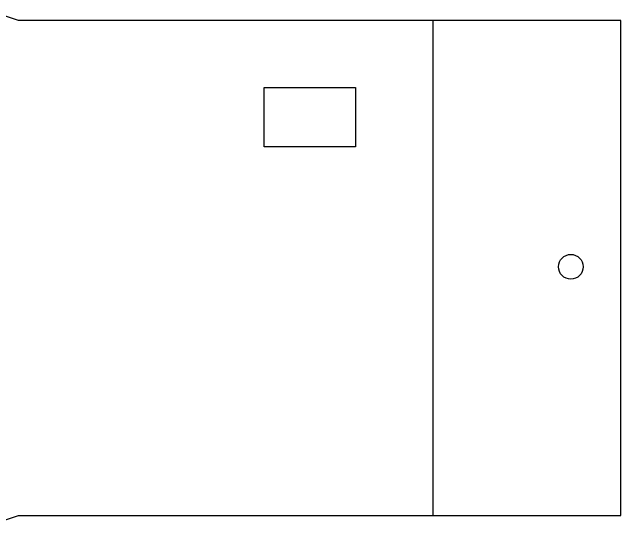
# Model space of a CAD drawing. Header units: millimetres. Extents: x -232 to 122, y -10 to 110.
# Drawn here: x -1.3 to 121.8, y -1.7 to 101.7 of the extents above; entities that cross this region are included whole.
import ezdxf

# ---------------------------------------------------------------- set-up
doc = ezdxf.new("R2010")
doc.units = ezdxf.units.MM
doc.layers.get('0').update_dxf_attribs({"linetype": 'CONTINUOUS'})

msp = doc.modelspace()

# ---------------------------------------------------------------- linework, layer by layer
for p, q in [((0, 100), (-5.03, 101.7)), ((121.84, 100), (0, 100)), ((83.89, 0), (83.89, 100)), ((121.84, 0), (121.84, 100)), ((-5.03, -1.7), (0, 0)), ((0, 0), (121.84, 0))]:
    msp.add_line(p, q)
msp.add_lwpolyline([(68.18, 74.46), (49.68, 74.46), (49.68, 86.46), (68.18, 86.46)], close=True)
msp.add_circle((111.73, 50.25), 2.5)

doc.saveas('drawing.dxf')
